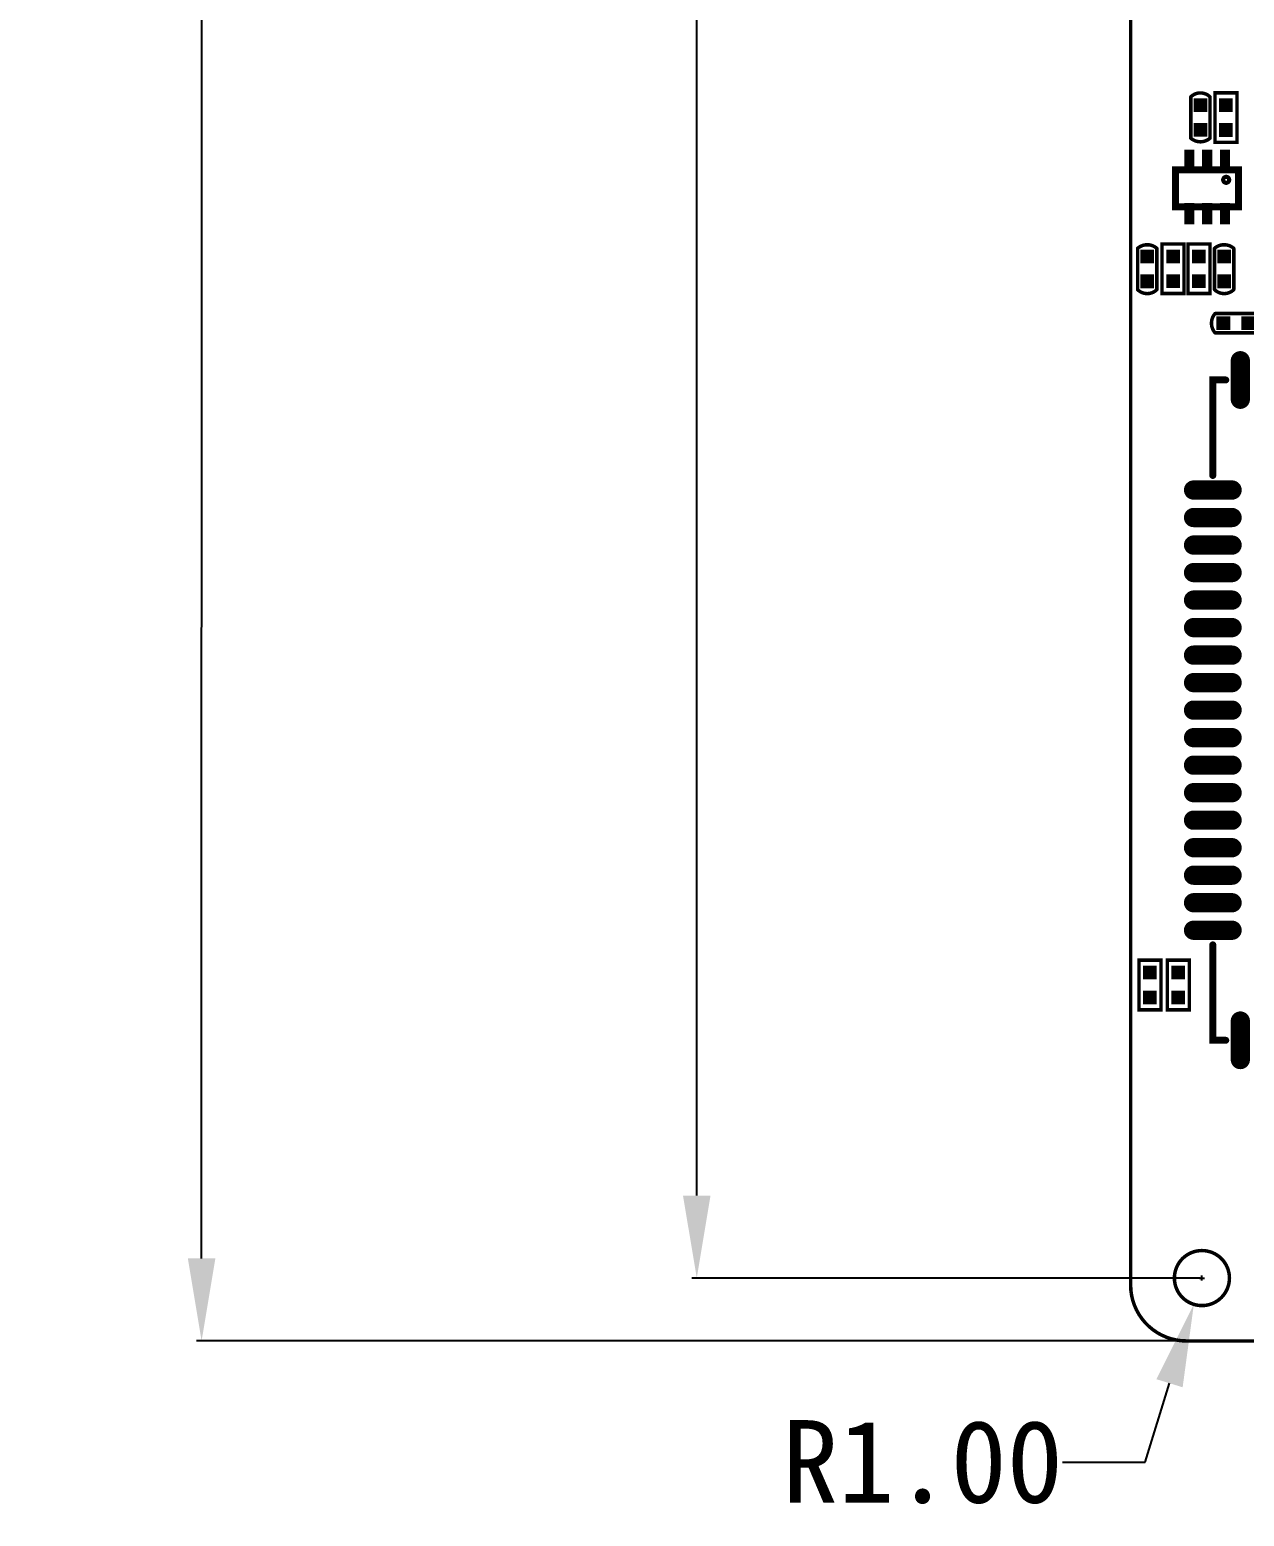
# Model space of a CAD drawing. Extents: x -31 to 69, y 3 to 134.
# Drawn here: x -30.9 to 13.2, y 2.6 to 56.7 of the extents above; entities that cross this region are included whole.
import ezdxf

# ---------------------------------------------------------------- set-up
doc = ezdxf.new("R2010")
doc.units = 0
doc.header["$MEASUREMENT"] = 0
doc.layers.get('0').update_dxf_attribs({"linetype": 'CONTINUOUS'})
doc.layers.get('Defpoints').update_dxf_attribs({"linetype": 'CONTINUOUS'})
for name, color, linetype in [('BOARD_CUTOUT_00', 254, 'CONTINUOUS'), ('BOARD_OUTLINE_00', 254, 'CONTINUOUS'), ('DRIL_PLTE_THRU_01', 16, 'CONTINUOUS'), ('DRIL_PLTE_THRU_02', 96, 'CONTINUOUS'), ('DRIL_PLTE_THRU_03', 56, 'CONTINUOUS'), ('DRIL_PLTE_THRU_04', 176, 'CONTINUOUS'), ('PADS_BOT', 5, 'CONTINUOUS'), ('PADS_INNER', 1, 'CONTINUOUS'), ('PADS_TOP', 1, 'CONTINUOUS'), ('PADS_XR_121', 176, 'CONTINUOUS'), ('PADS_XR_123', 183, 'CONTINUOUS'), ('PART_TOP_2DLINE_126', 254, 'CONTINUOUS')]:
    doc.layers.add(name, color=color, linetype=linetype)
doc.dimstyles.get("Standard").update_dxf_attribs({"dimtxt": 3, "dimasz": 3, "dimexe": 0.18, "dimexo": 0.0625, "dimgap": 0.09, "dimtad": 0, "dimtih": 1, "dimtoh": 1, "dimzin": 0, "dimdsep": 46, "dimtxsty": 'Standard', "dimcen": 0.09, "dimclrd": 3, "dimclre": 3, "dimclrt": 3, "dimadec": 0, "dimazin": 0, "dimtfac": 1, "dimtofl": 0, "dimtmove": 0, "dimatfit": 3, "dimfxl": 1, "dimtolj": 1, "dimtzin": 0, "dimarcsym": 0})

# ---------------------------------------------------------------- blocks, each defined once
blk = doc.blocks.new('BOARD_95')
at = {"layer": 'BOARD_CUTOUT_00', "const_width": 0.127}
blk.add_lwpolyline([(-24.756, -108.255, 1), (-26.756, -108.255, 1)], format="xyb", close=True, dxfattribs=at)
at = {"layer": 'BOARD_OUTLINE_00', "const_width": 0.127}
blk.add_lwpolyline([(-0.762, 0), (2.528, 0, -0.414214), (4.547, -2.018), (4.547, -108.509, -0.414214), (2.515, -110.541), (-26.314, -110.541, -0.414214), (-28.346, -108.509), (-28.346, -2.038, -0.414214), (-26.309, 0), (-22.555, 0), (-22.555, -6.045), (-0.762, -6.045)], format="xyb", close=True, dxfattribs=at)
blk = doc.blocks.new('SMOOTH_0$127')
at = {"const_width": 0.0635}
blk.add_lwpolyline([(-0.03175, 0, 1), (0.03175, 0, 1)], format="xyb", close=True, dxfattribs=at)
blk = doc.blocks.new('PART_BODY_TOP_58')
at = {"layer": 'PART_TOP_2DLINE_126', "const_width": 0.127}
blk.add_lwpolyline([(0.755, -0.347, 0.414214), (0.755, 0.353), (-0.745, 0.353, 0.373387), (-0.745, -0.347)], format="xyb", close=True, dxfattribs=at)
at = {"layer": 'PART_TOP_2DLINE_126'}
for p in [(-0.745, 0.353), (0.755, 0.353), (-0.745, -0.347), (0.755, -0.347)]:
    blk.add_blockref('SMOOTH_0$127', p, dxfattribs=at)
blk = doc.blocks.new('DRIL_HOLE_0')
blk.add_lwpolyline([(0, 0, 1), (0, 0, 1)], format="xyb", close=True)
blk = doc.blocks.new('PAD_2')
blk.add_lwpolyline([(0, 0, 1), (0, 0, 1)], format="xyb", close=True)
blk = doc.blocks.new('PAD_6')
at = {"const_width": 0.5}
blk.add_lwpolyline([(-0.25, 0), (0.25, 0)], dxfattribs=at)
blk = doc.blocks.new('STK_TOP_6')
at = {"layer": 'DRIL_PLTE_THRU_01'}
blk.add_blockref('DRIL_HOLE_0', (0, 0), dxfattribs=at)
at = {"layer": 'DRIL_PLTE_THRU_02'}
blk.add_blockref('DRIL_HOLE_0', (0, 0), dxfattribs=at)
at = {"layer": 'DRIL_PLTE_THRU_03'}
blk.add_blockref('DRIL_HOLE_0', (0, 0), dxfattribs=at)
at = {"layer": 'DRIL_PLTE_THRU_04'}
blk.add_blockref('DRIL_HOLE_0', (0, 0), dxfattribs=at)
at = {"layer": 'PADS_BOT'}
blk.add_blockref('PAD_2', (0, 0), dxfattribs=at)
at = {"layer": 'PADS_INNER'}
blk.add_blockref('PAD_2', (0, 0), dxfattribs=at)
at = {"layer": 'PADS_TOP'}
blk.add_blockref('PAD_6', (0, 0), dxfattribs=at)
blk = doc.blocks.new('SYM_TOP_3')
for name, p in [('STK_TOP_6', (-0.445, 0.003)), ('PART_BODY_TOP_58', (0, 0)), ('STK_TOP_6', (0.455, 0.003))]:
    blk.add_blockref(name, p)
blk = doc.blocks.new('PART_TOP_7')
blk.add_blockref('SYM_TOP_3', (0, 0))
blk = doc.blocks.new('PART_TOP_8')
blk.add_blockref('SYM_TOP_3', (0, 0))
blk = doc.blocks.new('PART_TOP_9')
blk.add_blockref('SYM_TOP_3', (0, 0))
blk = doc.blocks.new('PART_TOP_10')
blk.add_blockref('SYM_TOP_3', (0, 0))
blk = doc.blocks.new('SMOOTH_0$254')
at = {"const_width": 0.127}
blk.add_lwpolyline([(-0.0635, 0, 1), (0.0635, 0, 1)], format="xyb", close=True, dxfattribs=at)
blk = doc.blocks.new('PART_BODY_TOP_108')
at = {"layer": 'PART_TOP_2DLINE_126', "const_width": 0.254}
for points in [[(-12.4, 8.55), (-12.4, 12.4), (-11.549, 12.4)], [(-11.531, 12), (-12, 12), (-12, 8.531)], [(12, 8.531), (12, 12), (11.531, 12)], [(-10.051, 8.649), (-9.85, 8.85), (-9.85, 7.4), (-10.599, 8.1), (-10.051, 8.649)], [(-12, -8.531), (-12, -12), (-11.531, -12)], [(11.531, -12), (12, -12), (12, -8.531)]]:
    blk.add_lwpolyline(points, dxfattribs=at)
at = {"layer": 'PART_TOP_2DLINE_126'}
for p in [(-12.4, 12.4), (-11.549, 12.4), (-12, 12), (-11.531, 12), (11.531, 12), (12, 12), (-12.4, 8.55), (-12, 8.531), (-10.051, 8.649), (-10.051, 8.649), (-9.85, 8.85), (12, 8.531), (-10.599, 8.1), (-9.85, 7.4), (-12, -8.531), (12, -8.531), (-12, -12), (-11.531, -12), (11.531, -12), (12, -12)]:
    blk.add_blockref('SMOOTH_0$254', p, dxfattribs=at)
blk = doc.blocks.new('PAD_14')
at = {"const_width": 0.35}
blk.add_lwpolyline([(-0.7, -0.175), (0.7, -0.175, 1), (0.7, 0.175), (-0.7, 0.175, 1)], format="xyb", close=True, dxfattribs=at)
blk = doc.blocks.new('PAD_15')
at = {"const_width": 0.0127}
blk.add_lwpolyline([(0, -0.00635), (0, -0.00635, 1), (0, 0.00635), (0, 0.00635, 1)], format="xyb", close=True, dxfattribs=at)
blk = doc.blocks.new('PAD_16')
at = {"const_width": 0.3}
blk.add_lwpolyline([(-0.7, -0.15), (0.7, -0.15, 1), (0.7, 0.15), (-0.7, 0.15, 1)], format="xyb", close=True, dxfattribs=at)
blk = doc.blocks.new('STK_TOP_885')
at = {"layer": 'DRIL_PLTE_THRU_01'}
blk.add_blockref('DRIL_HOLE_0', (0, 0), dxfattribs=at)
at = {"layer": 'DRIL_PLTE_THRU_02'}
blk.add_blockref('DRIL_HOLE_0', (0, 0), dxfattribs=at)
at = {"layer": 'DRIL_PLTE_THRU_03'}
blk.add_blockref('DRIL_HOLE_0', (0, 0), dxfattribs=at)
at = {"layer": 'DRIL_PLTE_THRU_04'}
blk.add_blockref('DRIL_HOLE_0', (0, 0), dxfattribs=at)
at = {"layer": 'PADS_BOT'}
blk.add_blockref('PAD_2', (0, 0), dxfattribs=at)
at = {"layer": 'PADS_INNER'}
blk.add_blockref('PAD_2', (0, 0), dxfattribs=at)
at = {"layer": 'PADS_TOP'}
blk.add_blockref('PAD_16', (0, 0), dxfattribs=at)
at = {"layer": 'PADS_XR_121'}
blk.add_blockref('PAD_14', (0, 0), dxfattribs=at)
at = {"layer": 'PADS_XR_123'}
blk.add_blockref('PAD_15', (0, 0), dxfattribs=at)
blk = doc.blocks.new('STK_TOP_876')
at = {"layer": 'DRIL_PLTE_THRU_01'}
blk.add_blockref('DRIL_HOLE_0', (0, 0), dxfattribs=at)
at = {"layer": 'DRIL_PLTE_THRU_02'}
blk.add_blockref('DRIL_HOLE_0', (0, 0), dxfattribs=at)
at = {"layer": 'DRIL_PLTE_THRU_03'}
blk.add_blockref('DRIL_HOLE_0', (0, 0), dxfattribs=at)
at = {"layer": 'DRIL_PLTE_THRU_04'}
blk.add_blockref('DRIL_HOLE_0', (0, 0), dxfattribs=at)
at = {"layer": 'PADS_BOT'}
blk.add_blockref('PAD_2', (0, 0), dxfattribs=at)
at = {"layer": 'PADS_INNER'}
blk.add_blockref('PAD_2', (0, 0), dxfattribs=at)
at = {"layer": 'PADS_TOP', "rotation": 90}
blk.add_blockref('PAD_16', (0, 0), dxfattribs=at)
at = {"layer": 'PADS_XR_121', "rotation": 90}
blk.add_blockref('PAD_14', (0, 0), dxfattribs=at)
at = {"layer": 'PADS_XR_123'}
blk.add_blockref('PAD_15', (0, 0), dxfattribs=at)
blk = doc.blocks.new('STK_TOP_877')
at = {"layer": 'DRIL_PLTE_THRU_01'}
blk.add_blockref('DRIL_HOLE_0', (0, 0), dxfattribs=at)
at = {"layer": 'DRIL_PLTE_THRU_02'}
blk.add_blockref('DRIL_HOLE_0', (0, 0), dxfattribs=at)
at = {"layer": 'DRIL_PLTE_THRU_03'}
blk.add_blockref('DRIL_HOLE_0', (0, 0), dxfattribs=at)
at = {"layer": 'DRIL_PLTE_THRU_04'}
blk.add_blockref('DRIL_HOLE_0', (0, 0), dxfattribs=at)
at = {"layer": 'PADS_BOT'}
blk.add_blockref('PAD_2', (0, 0), dxfattribs=at)
at = {"layer": 'PADS_INNER'}
blk.add_blockref('PAD_2', (0, 0), dxfattribs=at)
at = {"layer": 'PADS_TOP', "rotation": 90}
blk.add_blockref('PAD_16', (0, 0), dxfattribs=at)
at = {"layer": 'PADS_XR_121', "rotation": 90}
blk.add_blockref('PAD_14', (0, 0), dxfattribs=at)
at = {"layer": 'PADS_XR_123'}
blk.add_blockref('PAD_15', (0, 0), dxfattribs=at)
blk = doc.blocks.new('PAD_17')
at = {"const_width": 1}
blk.add_lwpolyline([(-0.6, 0), (0.6, 0)], dxfattribs=at)
blk = doc.blocks.new('PAD_18')
at = {"const_width": 0.0254}
blk.add_lwpolyline([(-0.0127, 0), (0.0127, 0)], dxfattribs=at)
blk = doc.blocks.new('PAD_19')
at = {"const_width": 0.9}
blk.add_lwpolyline([(-0.55, 0), (0.55, 0)], dxfattribs=at)
blk = doc.blocks.new('STK_TOP_878')
at = {"layer": 'DRIL_PLTE_THRU_01'}
blk.add_blockref('DRIL_HOLE_0', (0, 0), dxfattribs=at)
at = {"layer": 'DRIL_PLTE_THRU_02'}
blk.add_blockref('DRIL_HOLE_0', (0, 0), dxfattribs=at)
at = {"layer": 'DRIL_PLTE_THRU_03'}
blk.add_blockref('DRIL_HOLE_0', (0, 0), dxfattribs=at)
at = {"layer": 'DRIL_PLTE_THRU_04'}
blk.add_blockref('DRIL_HOLE_0', (0, 0), dxfattribs=at)
at = {"layer": 'PADS_BOT'}
blk.add_blockref('PAD_2', (0, 0), dxfattribs=at)
at = {"layer": 'PADS_INNER'}
blk.add_blockref('PAD_2', (0, 0), dxfattribs=at)
at = {"layer": 'PADS_TOP'}
blk.add_blockref('PAD_19', (0, 0), dxfattribs=at)
at = {"layer": 'PADS_XR_121'}
blk.add_blockref('PAD_17', (0, 0), dxfattribs=at)
at = {"layer": 'PADS_XR_123'}
blk.add_blockref('PAD_18', (0, 0), dxfattribs=at)
blk = doc.blocks.new('SYM_TOP_36')
for name, p in [('STK_TOP_877', (-11, 12)), ('STK_TOP_877', (-10, 12)), ('STK_TOP_877', (-9, 12)), ('STK_TOP_877', (-8, 12)), ('STK_TOP_877', (-7, 12)), ('STK_TOP_877', (-6, 12)), ('STK_TOP_877', (-5, 12)), ('STK_TOP_877', (-4, 12)), ('STK_TOP_877', (-3, 12)), ('STK_TOP_877', (-2, 12)), ('STK_TOP_877', (-1, 12)), ('STK_TOP_877', (0, 12)), ('STK_TOP_877', (1, 12)), ('STK_TOP_877', (2, 12)), ('STK_TOP_877', (3, 12)), ('STK_TOP_877', (4, 12)), ('STK_TOP_877', (5, 12)), ('STK_TOP_877', (6, 12)), ('STK_TOP_877', (7, 12)), ('STK_TOP_877', (8, 12)), ('STK_TOP_877', (9, 12)), ('STK_TOP_877', (10, 12)), ('STK_TOP_877', (11, 12)), ('PART_BODY_TOP_108', (0, 0)), ('STK_TOP_885', (-12, 8)), ('STK_TOP_885', (12, 8)), ('STK_TOP_885', (-12, 7)), ('STK_TOP_885', (12, 7)), ('STK_TOP_885', (-12, 6)), ('STK_TOP_885', (12, 6)), ('STK_TOP_885', (-12, 5)), ('STK_TOP_885', (12, 5)), ('STK_TOP_885', (-12, 4)), ('STK_TOP_885', (12, 4)), ('STK_TOP_878', (9.8, 3.5)), ('STK_TOP_885', (-12, 3)), ('STK_TOP_885', (12, 3)), ('STK_TOP_885', (-12, 2)), ('STK_TOP_878', (9.8, 2.1)), ('STK_TOP_885', (12, 2)), ('STK_TOP_885', (-12, 1)), ('STK_TOP_878', (9.8, 0.7)), ('STK_TOP_885', (12, 1)), ('STK_TOP_885', (-12, 0)), ('STK_TOP_885', (12, 0)), ('STK_TOP_885', (-12, -1)), ('STK_TOP_885', (12, -1)), ('STK_TOP_885', (-12, -2)), ('STK_TOP_885', (12, -2)), ('STK_TOP_885', (-12, -3)), ('STK_TOP_885', (12, -3)), ('STK_TOP_885', (-12, -4)), ('STK_TOP_885', (12, -4)), ('STK_TOP_885', (-12, -5)), ('STK_TOP_885', (12, -5)), ('STK_TOP_885', (-12, -6)), ('STK_TOP_885', (12, -6)), ('STK_TOP_885', (-12, -7)), ('STK_TOP_885', (12, -7)), ('STK_TOP_885', (-12, -8)), ('STK_TOP_885', (12, -8)), ('STK_TOP_876', (-11, -12)), ('STK_TOP_876', (-10, -12)), ('STK_TOP_876', (-9, -12)), ('STK_TOP_876', (-8, -12)), ('STK_TOP_876', (-7, -12)), ('STK_TOP_876', (-6, -12)), ('STK_TOP_876', (-5, -12)), ('STK_TOP_876', (-4, -12)), ('STK_TOP_876', (-3, -12)), ('STK_TOP_876', (-2, -12)), ('STK_TOP_876', (-1, -12)), ('STK_TOP_876', (0, -12)), ('STK_TOP_876', (1, -12)), ('STK_TOP_876', (2, -12)), ('STK_TOP_876', (3, -12)), ('STK_TOP_876', (4, -12)), ('STK_TOP_876', (5, -12)), ('STK_TOP_876', (6, -12)), ('STK_TOP_876', (7, -12)), ('STK_TOP_876', (8, -12)), ('STK_TOP_876', (9, -12)), ('STK_TOP_876', (10, -12)), ('STK_TOP_876', (11, -12))]:
    blk.add_blockref(name, p)
blk = doc.blocks.new('PART_TOP_45')
blk.add_blockref('SYM_TOP_36', (0, 0))
blk = doc.blocks.new('PART_BODY_TOP_62')
at = {"layer": 'PART_TOP_2DLINE_126', "const_width": 0.127}
blk.add_lwpolyline([(-0.898, 0.408), (-0.898, -0.392), (0.902, -0.392), (0.902, 0.408)], close=True, dxfattribs=at)
at = {"layer": 'PART_TOP_2DLINE_126'}
for p in [(-0.898, 0.408), (0.902, 0.408), (-0.898, -0.392), (0.902, -0.392)]:
    blk.add_blockref('SMOOTH_0$127', p, dxfattribs=at)
blk = doc.blocks.new('SYM_TOP_7')
for name, p in [('PART_BODY_TOP_62', (0, 0)), ('STK_TOP_6', (-0.448, 0.008)), ('STK_TOP_6', (0.452, 0.008))]:
    blk.add_blockref(name, p)
blk = doc.blocks.new('PART_TOP_65')
blk.add_blockref('SYM_TOP_7', (0, 0))
blk = doc.blocks.new('PART_TOP_66')
blk.add_blockref('SYM_TOP_7', (0, 0))
blk = doc.blocks.new('PART_TOP_67')
blk.add_blockref('SYM_TOP_7', (0, 0))
blk = doc.blocks.new('SMOOTH_0$1499993333')
at = {"const_width": 0.075}
blk.add_lwpolyline([(-0.037, 0, 1), (0.037, 0, 1)], format="xyb", close=True, dxfattribs=at)
blk = doc.blocks.new('PART_BODY_TOP_66')
at = {"layer": 'PART_TOP_2DLINE_126', "const_width": 0.254}
blk.add_lwpolyline([(0, 1.981), (2.286, 1.981), (2.286, 0.635), (0, 0.635)], close=True, dxfattribs=at)
at = {"layer": 'PART_TOP_2DLINE_126', "const_width": 0.15}
blk.add_lwpolyline([(0.023, 0.767), (0.023, 1.905)], dxfattribs=at)
blk.add_lwpolyline([(1.953, 1.616, 1), (1.734, 1.616, 1)], format="xyb", close=True, dxfattribs=at)
at = {"layer": 'PART_TOP_2DLINE_126'}
for name, p in [('SMOOTH_0$254', (0, 1.981)), ('SMOOTH_0$1499993333', (0.023, 1.905)), ('SMOOTH_0$254', (2.286, 1.981)), ('SMOOTH_0$254', (0, 0.635)), ('SMOOTH_0$1499993333', (0.023, 0.767)), ('SMOOTH_0$254', (2.286, 0.635))]:
    blk.add_blockref(name, p, dxfattribs=at)
blk = doc.blocks.new('PAD_33')
at = {"const_width": 0.37}
blk.add_lwpolyline([(-0.39, 0), (0.39, 0)], dxfattribs=at)
blk = doc.blocks.new('STK_TOP_28')
at = {"layer": 'DRIL_PLTE_THRU_01'}
blk.add_blockref('DRIL_HOLE_0', (0, 0), dxfattribs=at)
at = {"layer": 'DRIL_PLTE_THRU_02'}
blk.add_blockref('DRIL_HOLE_0', (0, 0), dxfattribs=at)
at = {"layer": 'DRIL_PLTE_THRU_03'}
blk.add_blockref('DRIL_HOLE_0', (0, 0), dxfattribs=at)
at = {"layer": 'DRIL_PLTE_THRU_04'}
blk.add_blockref('DRIL_HOLE_0', (0, 0), dxfattribs=at)
at = {"layer": 'PADS_BOT'}
blk.add_blockref('PAD_2', (0, 0), dxfattribs=at)
at = {"layer": 'PADS_INNER'}
blk.add_blockref('PAD_2', (0, 0), dxfattribs=at)
at = {"layer": 'PADS_TOP', "rotation": 90}
blk.add_blockref('PAD_33', (0, 0), dxfattribs=at)
blk = doc.blocks.new('SYM_TOP_11')
for name, p in [('STK_TOP_28', (0.50347, 2.31694)), ('STK_TOP_28', (1.15347, 2.31694)), ('STK_TOP_28', (1.80347, 2.31694)), ('PART_BODY_TOP_66', (0, 0)), ('STK_TOP_28', (0.50347, 0.38903)), ('STK_TOP_28', (1.15347, 0.38903)), ('STK_TOP_28', (1.80347, 0.38903))]:
    blk.add_blockref(name, p)
blk = doc.blocks.new('PART_TOP_105')
blk.add_blockref('SYM_TOP_11', (0, 0))
blk = doc.blocks.new('PART_TOP_123')
blk.add_blockref('SYM_TOP_7', (0, 0))
blk = doc.blocks.new('PART_TOP_124')
blk.add_blockref('SYM_TOP_7', (0, 0))
blk = doc.blocks.new('*D385')
at = {"color": 3, "linetype": 'Continuous', "lineweight": -2}
for p, q in [((11.082, 119.541), (-24.826, 119.543)), ((-24.647, 116.543), (-24.649, 65.862)), ((-24.652, 12.002), (-24.649, 62.682)), ((11.077, 9), (-24.832, 9.002))]:
    blk.add_line(p, q, dxfattribs=at)
at = {"color": 3, "linetype": 'Continuous'}
for points in [[(-25.147, 116.543), (-24.147, 116.543), (-24.646, 119.543)], [(-25.152, 12.002), (-24.152, 12.002), (-24.652, 9.002)]]:
    blk.add_solid(points, dxfattribs=at)
at = {"layer": 'Defpoints', "color": 0, "linetype": 'Continuous'}
for p in [(11.145, 119.541), (-24.652, 9.002), (11.139, 9)]:
    blk.add_point(p, dxfattribs=at)
at = {"color": 3, "linetype": 'Continuous', "insert": (-24.649, 64.272), "char_height": 3, "attachment_point": 5}
blk.add_mtext('\\A1;110.54', dxfattribs=at)
blk = doc.blocks.new('*D386')
at = {"color": 3, "linetype": 'Continuous', "lineweight": -2}
for p, q in [((11.698, 11.196), (11.698, 11.376)), ((11.608, 11.286), (11.788, 11.286)), ((9.635, 4.597), (10.519, 7.464)), ((6.635, 4.597), (9.635, 4.597))]:
    blk.add_line(p, q, dxfattribs=at)
at = {"color": 3, "linetype": 'Continuous'}
blk.add_solid([(10.041, 7.611), (10.997, 7.316), (11.403, 10.33)], dxfattribs=at)
at = {"layer": 'Defpoints', "color": 0, "linetype": 'Continuous'}
for p in [(11.698, 11.286), (11.403, 10.33)]:
    blk.add_point(p, dxfattribs=at)
at = {"color": 3, "linetype": 'Continuous', "insert": (1.545, 4.597), "char_height": 3, "attachment_point": 5}
blk.add_mtext('\\A1;R1.00', dxfattribs=at)
blk = doc.blocks.new('*D387')
at = {"color": 3, "linetype": 'Continuous', "lineweight": -2}
for p, q in [((11.635, 116.874), (-6.839, 116.874)), ((-6.659, 113.874), (-6.659, 65.67)), ((-6.659, 14.286), (-6.659, 62.49)), ((11.635, 11.286), (-6.839, 11.286))]:
    blk.add_line(p, q, dxfattribs=at)
at = {"color": 3, "linetype": 'Continuous'}
for points in [[(-7.159, 113.874), (-6.159, 113.874), (-6.659, 116.874)], [(-7.159, 14.286), (-6.159, 14.286), (-6.659, 11.286)]]:
    blk.add_solid(points, dxfattribs=at)
at = {"layer": 'Defpoints', "color": 0, "linetype": 'Continuous'}
for p in [(-6.659, 116.874), (11.698, 116.874), (11.698, 11.286)]:
    blk.add_point(p, dxfattribs=at)
at = {"color": 3, "linetype": 'Continuous', "insert": (-6.659, 64.08), "char_height": 3, "attachment_point": 5}
blk.add_mtext('\\A1;105.59', dxfattribs=at)

msp = doc.modelspace()

# ---------------------------------------------------------------- block references
for name, p in [('BOARD_95', (37.453, 119.541)), ('PART_TOP_105', (10.735, 49.587)), ('PART_TOP_10', (12.92, 45.989))]:
    msp.add_blockref(name, p)
for name, p, rotation in [('PART_TOP_8', (11.645, 53.462), 90), ('PART_TOP_66', (12.562, 53.467), 270), ('PART_TOP_9', (9.707, 47.968), 270), ('PART_TOP_67', (10.657, 47.968), 90), ('PART_TOP_65', (11.597, 47.968), 90), ('PART_TOP_7', (12.501, 47.968), 270), ('PART_TOP_45', (24.093, 31.928), 180), ('PART_TOP_123', (9.8, 21.94), 270), ('PART_TOP_124', (10.83, 21.94), 270)]:
    msp.add_blockref(name, p, dxfattribs=dict(rotation=rotation))

# ---------------------------------------------------------------- dimensions: what is measured, and where the dimension line sits
at = {"linetype": 'Continuous'}
dim = msp.add_aligned_dim(p1=(11.145, 119.541), p2=(11.139, 9), distance=-35.791, dimstyle='Standard', dxfattribs=at)
dim.commit()
dim.dimension.update_dxf_attribs({"geometry": '*D385', "text_midpoint": (-24.649, 64.272)})
dim = msp.add_linear_dim(base=(-6.659, 116.874), p1=(11.698, 11.286), p2=(11.698, 116.874), angle=90, dimstyle='Standard', dxfattribs=at)
dim.commit()
dim.dimension.update_dxf_attribs({"geometry": '*D387', "text_midpoint": (-6.659, 64.08)})
dim = msp.add_radius_dim(center=(11.698, 11.286), mpoint=(11.403, 10.33), dimstyle='Standard', dxfattribs=at)
dim.commit()
dim.dimension.update_dxf_attribs({"geometry": '*D386', "text_midpoint": (1.545, 4.597)})

doc.saveas('drawing.dxf')
